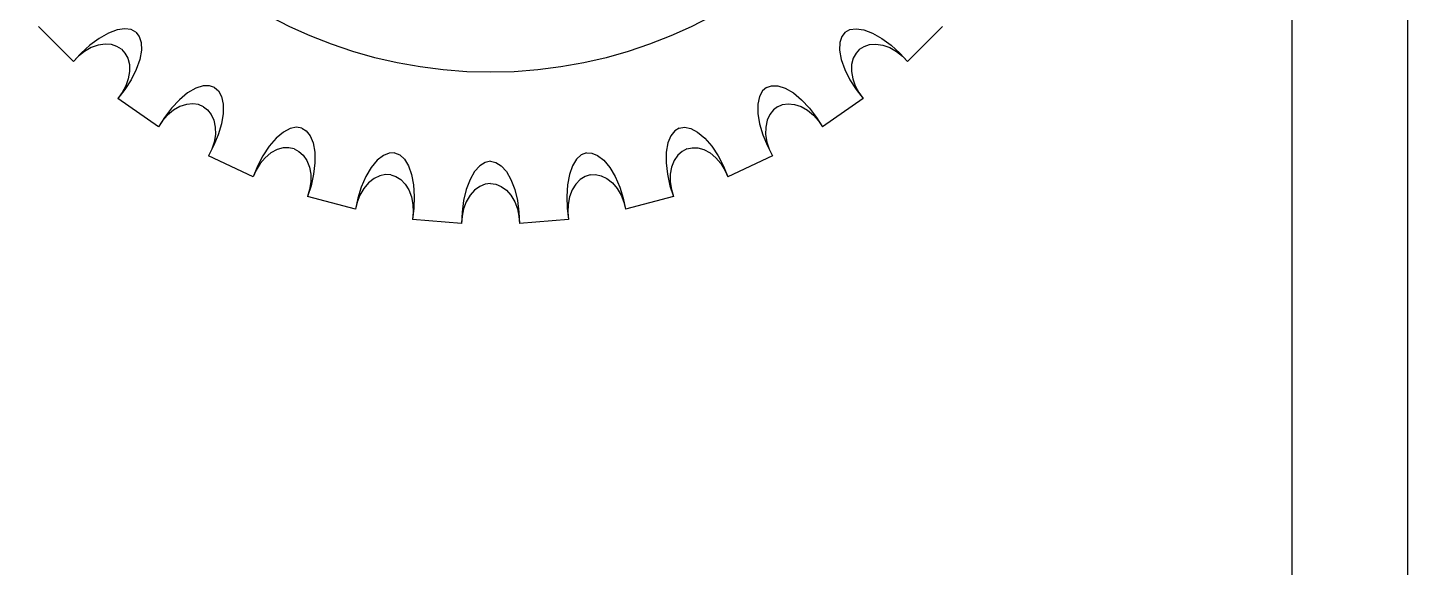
# Model space of a CAD drawing. Extents: x -615 to 711, y 0 to 128.
# Drawn here: x 45.1 to 60.6, y 22.74 to 28.8 of the extents above; entities that cross this region are included whole.
import ezdxf

# ---------------------------------------------------------------- set-up
doc = ezdxf.new("R2010")
doc.units = 0
doc.layers.add('DXF_EG_PANEL_1_0_MODEL_DX0', color=7, linetype='CONTINUOUS')
doc.layers.add('LAYER1', color=7, linetype='CONTINUOUS')

msp = doc.modelspace()

# ---------------------------------------------------------------- linework, layer by layer
at = {"layer": 'DXF_EG_PANEL_1_0_MODEL_DX0', "color": 178}
msp.add_line((60.6, 128.5), (60.6, 0), dxfattribs=at)
at = {"layer": 'LAYER1', "color": 7}
msp.add_line((59.3, 116.5), (59.3, 12), dxfattribs=at)
at = {"layer": 'LAYER1', "color": 178}
for p, q in [((45.616, 28.423), (45.223, 28.816)), ((45.616, 28.423), (45.223, 28.816)), ((55.377, 28.816), (54.984, 28.423)), ((55.377, 28.816), (54.984, 28.423)), ((46.569, 27.687), (46.114, 28.005)), ((46.569, 27.687), (46.114, 28.005)), ((54.486, 28.005), (54.031, 27.687)), ((54.486, 28.005), (54.031, 27.687)), ((47.635, 27.127), (47.131, 27.362)), ((47.635, 27.127), (47.131, 27.362)), ((53.469, 27.362), (52.965, 27.127)), ((53.469, 27.362), (52.965, 27.127)), ((48.782, 26.761), (48.245, 26.905)), ((48.782, 26.761), (48.245, 26.905)), ((52.355, 26.905), (51.818, 26.761)), ((52.355, 26.905), (51.818, 26.761)), ((49.975, 26.6), (49.422, 26.648)), ((49.975, 26.6), (49.422, 26.648)), ((51.178, 26.648), (50.625, 26.6)), ((51.178, 26.648), (50.625, 26.6))]:
    msp.add_line(p, q, dxfattribs=at)
for points in [[(46.315, 28.751, 0), (46.262, 28.78, 0), (46.192, 28.79, 0), (46.105, 28.777, 0), (46.007, 28.741, 0), (45.903, 28.682, 0), (45.799, 28.606, 0), (45.702, 28.517, 0), (45.616, 28.423, 0)], [(46.315, 28.751, 0), (46.262, 28.78, 0), (46.192, 28.79, 0), (46.105, 28.777, 0), (46.007, 28.741, 0), (45.903, 28.682, 0), (45.799, 28.606, 0), (45.702, 28.517, 0), (45.616, 28.423, 0)], [(46.315, 28.751, 0), (46.352, 28.704, 0), (46.375, 28.636, 0), (46.378, 28.549, 0), (46.359, 28.446, 0), (46.319, 28.333, 0), (46.262, 28.217, 0), (46.191, 28.106, 0), (46.114, 28.005, 0)], [(46.315, 28.751, 0), (46.352, 28.704, 0), (46.375, 28.636, 0), (46.378, 28.549, 0), (46.359, 28.446, 0), (46.319, 28.333, 0), (46.262, 28.217, 0), (46.191, 28.106, 0), (46.114, 28.005, 0)], [(54.285, 28.751, 0), (54.248, 28.704, 0), (54.225, 28.636, 0), (54.222, 28.549, 0), (54.241, 28.446, 0), (54.281, 28.333, 0), (54.338, 28.217, 0), (54.409, 28.106, 0), (54.486, 28.005, 0)], [(54.285, 28.751, 0), (54.248, 28.704, 0), (54.225, 28.636, 0), (54.222, 28.549, 0), (54.241, 28.446, 0), (54.281, 28.333, 0), (54.338, 28.217, 0), (54.409, 28.106, 0), (54.486, 28.005, 0)], [(54.285, 28.751, 0), (54.338, 28.78, 0), (54.408, 28.79, 0), (54.495, 28.777, 0), (54.593, 28.741, 0), (54.697, 28.682, 0), (54.801, 28.606, 0), (54.898, 28.517, 0), (54.984, 28.423, 0)], [(54.285, 28.751, 0), (54.338, 28.78, 0), (54.408, 28.79, 0), (54.495, 28.777, 0), (54.593, 28.741, 0), (54.697, 28.682, 0), (54.801, 28.606, 0), (54.898, 28.517, 0), (54.984, 28.423, 0)], [(46.154, 28.559, 0), (46.104, 28.591, 0), (46.042, 28.612, 0), (45.971, 28.617, 0), (45.893, 28.606, 0), (45.815, 28.578, 0), (45.74, 28.535, 0), (45.673, 28.482, 0), (45.616, 28.423, 0)], [(46.154, 28.559, 0), (46.104, 28.591, 0), (46.042, 28.612, 0), (45.971, 28.617, 0), (45.893, 28.606, 0), (45.815, 28.578, 0), (45.74, 28.535, 0), (45.673, 28.482, 0), (45.616, 28.423, 0)], [(46.154, 28.559, 0), (46.194, 28.515, 0), (46.225, 28.458, 0), (46.243, 28.389, 0), (46.245, 28.31, 0), (46.231, 28.228, 0), (46.203, 28.147, 0), (46.162, 28.072, 0), (46.114, 28.005, 0)], [(46.154, 28.559, 0), (46.194, 28.515, 0), (46.225, 28.458, 0), (46.243, 28.389, 0), (46.245, 28.31, 0), (46.231, 28.228, 0), (46.203, 28.147, 0), (46.162, 28.072, 0), (46.114, 28.005, 0)], [(54.446, 28.559, 0), (54.406, 28.515, 0), (54.375, 28.458, 0), (54.357, 28.389, 0), (54.355, 28.31, 0), (54.369, 28.228, 0), (54.397, 28.147, 0), (54.438, 28.072, 0), (54.486, 28.005, 0)], [(54.446, 28.559, 0), (54.406, 28.515, 0), (54.375, 28.458, 0), (54.357, 28.389, 0), (54.355, 28.31, 0), (54.369, 28.228, 0), (54.397, 28.147, 0), (54.438, 28.072, 0), (54.486, 28.005, 0)], [(54.446, 28.559, 0), (54.496, 28.591, 0), (54.558, 28.612, 0), (54.629, 28.617, 0), (54.707, 28.606, 0), (54.785, 28.578, 0), (54.86, 28.535, 0), (54.927, 28.482, 0), (54.984, 28.423, 0)], [(54.446, 28.559, 0), (54.496, 28.591, 0), (54.558, 28.612, 0), (54.629, 28.617, 0), (54.707, 28.606, 0), (54.785, 28.578, 0), (54.86, 28.535, 0), (54.927, 28.482, 0), (54.984, 28.423, 0)], [(47.2, 28.131, 0), (47.143, 28.15, 0), (47.072, 28.148, 0), (46.989, 28.121, 0), (46.898, 28.068, 0), (46.806, 27.992, 0), (46.717, 27.899, 0), (46.637, 27.794, 0), (46.569, 27.687, 0)], [(47.2, 28.131, 0), (47.143, 28.15, 0), (47.072, 28.148, 0), (46.989, 28.121, 0), (46.898, 28.068, 0), (46.806, 27.992, 0), (46.717, 27.899, 0), (46.637, 27.794, 0), (46.569, 27.687, 0)], [(47.2, 28.131, 0), (47.245, 28.091, 0), (47.279, 28.028, 0), (47.297, 27.943, 0), (47.296, 27.838, 0), (47.277, 27.72, 0), (47.24, 27.596, 0), (47.19, 27.475, 0), (47.131, 27.362, 0)], [(47.2, 28.131, 0), (47.245, 28.091, 0), (47.279, 28.028, 0), (47.297, 27.943, 0), (47.296, 27.838, 0), (47.277, 27.72, 0), (47.24, 27.596, 0), (47.19, 27.475, 0), (47.131, 27.362, 0)], [(53.4, 28.131, 0), (53.355, 28.091, 0), (53.321, 28.028, 0), (53.303, 27.943, 0), (53.304, 27.838, 0), (53.323, 27.72, 0), (53.36, 27.596, 0), (53.41, 27.475, 0), (53.469, 27.362, 0)], [(53.4, 28.131, 0), (53.355, 28.091, 0), (53.321, 28.028, 0), (53.303, 27.943, 0), (53.304, 27.838, 0), (53.323, 27.72, 0), (53.36, 27.596, 0), (53.41, 27.475, 0), (53.469, 27.362, 0)], [(53.4, 28.131, 0), (53.457, 28.15, 0), (53.528, 28.148, 0), (53.611, 28.121, 0), (53.702, 28.068, 0), (53.794, 27.992, 0), (53.883, 27.899, 0), (53.963, 27.794, 0), (54.031, 27.687, 0)], [(53.4, 28.131, 0), (53.457, 28.15, 0), (53.528, 28.148, 0), (53.611, 28.121, 0), (53.702, 28.068, 0), (53.794, 27.992, 0), (53.883, 27.899, 0), (53.963, 27.794, 0), (54.031, 27.687, 0)], [(47.075, 27.914, 0), (47.02, 27.937, 0), (46.956, 27.947, 0), (46.884, 27.939, 0), (46.81, 27.915, 0), (46.738, 27.874, 0), (46.671, 27.819, 0), (46.614, 27.755, 0), (46.569, 27.687, 0)], [(47.075, 27.914, 0), (47.02, 27.937, 0), (46.956, 27.947, 0), (46.884, 27.939, 0), (46.81, 27.915, 0), (46.738, 27.874, 0), (46.671, 27.819, 0), (46.614, 27.755, 0), (46.569, 27.687, 0)], [(47.075, 27.914, 0), (47.122, 27.878, 0), (47.163, 27.827, 0), (47.192, 27.762, 0), (47.208, 27.685, 0), (47.209, 27.602, 0), (47.194, 27.517, 0), (47.168, 27.436, 0), (47.131, 27.362, 0)], [(47.075, 27.914, 0), (47.122, 27.878, 0), (47.163, 27.827, 0), (47.192, 27.762, 0), (47.208, 27.685, 0), (47.209, 27.602, 0), (47.194, 27.517, 0), (47.168, 27.436, 0), (47.131, 27.362, 0)], [(53.525, 27.914, 0), (53.478, 27.878, 0), (53.437, 27.827, 0), (53.408, 27.762, 0), (53.392, 27.685, 0), (53.391, 27.602, 0), (53.406, 27.517, 0), (53.432, 27.436, 0), (53.469, 27.362, 0)], [(53.525, 27.914, 0), (53.478, 27.878, 0), (53.437, 27.827, 0), (53.408, 27.762, 0), (53.392, 27.685, 0), (53.391, 27.602, 0), (53.406, 27.517, 0), (53.432, 27.436, 0), (53.469, 27.362, 0)], [(53.525, 27.914, 0), (53.58, 27.937, 0), (53.644, 27.947, 0), (53.716, 27.939, 0), (53.79, 27.915, 0), (53.862, 27.874, 0), (53.929, 27.819, 0), (53.986, 27.755, 0), (54.031, 27.687, 0)], [(53.525, 27.914, 0), (53.58, 27.937, 0), (53.644, 27.947, 0), (53.716, 27.939, 0), (53.79, 27.915, 0), (53.862, 27.874, 0), (53.929, 27.819, 0), (53.986, 27.755, 0), (54.031, 27.687, 0)], [(48.179, 27.674, 0), (48.12, 27.683, 0), (48.05, 27.669, 0), (47.973, 27.627, 0), (47.893, 27.56, 0), (47.815, 27.469, 0), (47.744, 27.361, 0), (47.683, 27.245, 0), (47.635, 27.127, 0)], [(48.179, 27.674, 0), (48.12, 27.683, 0), (48.05, 27.669, 0), (47.973, 27.627, 0), (47.893, 27.56, 0), (47.815, 27.469, 0), (47.744, 27.361, 0), (47.683, 27.245, 0), (47.635, 27.127, 0)], [(48.179, 27.674, 0), (48.231, 27.643, 0), (48.275, 27.587, 0), (48.308, 27.506, 0), (48.325, 27.403, 0), (48.327, 27.283, 0), (48.312, 27.155, 0), (48.284, 27.026, 0), (48.245, 26.905, 0)], [(48.179, 27.674, 0), (48.231, 27.643, 0), (48.275, 27.587, 0), (48.308, 27.506, 0), (48.325, 27.403, 0), (48.327, 27.283, 0), (48.312, 27.155, 0), (48.284, 27.026, 0), (48.245, 26.905, 0)], [(52.421, 27.674, 0), (52.369, 27.643, 0), (52.325, 27.587, 0), (52.292, 27.506, 0), (52.275, 27.403, 0), (52.273, 27.283, 0), (52.288, 27.155, 0), (52.316, 27.026, 0), (52.355, 26.905, 0)], [(52.421, 27.674, 0), (52.369, 27.643, 0), (52.325, 27.587, 0), (52.292, 27.506, 0), (52.275, 27.403, 0), (52.273, 27.283, 0), (52.288, 27.155, 0), (52.316, 27.026, 0), (52.355, 26.905, 0)], [(52.421, 27.674, 0), (52.48, 27.683, 0), (52.55, 27.669, 0), (52.627, 27.627, 0), (52.707, 27.56, 0), (52.785, 27.469, 0), (52.856, 27.361, 0), (52.917, 27.245, 0), (52.965, 27.127, 0)], [(52.421, 27.674, 0), (52.48, 27.683, 0), (52.55, 27.669, 0), (52.627, 27.627, 0), (52.707, 27.56, 0), (52.785, 27.469, 0), (52.856, 27.361, 0), (52.917, 27.245, 0), (52.965, 27.127, 0)], [(48.094, 27.439, 0), (48.036, 27.452, 0), (47.971, 27.45, 0), (47.902, 27.431, 0), (47.833, 27.394, 0), (47.769, 27.34, 0), (47.713, 27.275, 0), (47.668, 27.202, 0), (47.635, 27.127, 0)], [(48.094, 27.439, 0), (48.036, 27.452, 0), (47.971, 27.45, 0), (47.902, 27.431, 0), (47.833, 27.394, 0), (47.769, 27.34, 0), (47.713, 27.275, 0), (47.668, 27.202, 0), (47.635, 27.127, 0)], [(48.094, 27.439, 0), (48.147, 27.412, 0), (48.196, 27.368, 0), (48.236, 27.309, 0), (48.265, 27.236, 0), (48.28, 27.154, 0), (48.281, 27.068, 0), (48.268, 26.984, 0), (48.245, 26.905, 0)], [(48.094, 27.439, 0), (48.147, 27.412, 0), (48.196, 27.368, 0), (48.236, 27.309, 0), (48.265, 27.236, 0), (48.28, 27.154, 0), (48.281, 27.068, 0), (48.268, 26.984, 0), (48.245, 26.905, 0)], [(52.506, 27.439, 0), (52.453, 27.412, 0), (52.404, 27.368, 0), (52.364, 27.309, 0), (52.335, 27.236, 0), (52.32, 27.154, 0), (52.319, 27.068, 0), (52.332, 26.984, 0), (52.355, 26.905, 0)], [(52.506, 27.439, 0), (52.453, 27.412, 0), (52.404, 27.368, 0), (52.364, 27.309, 0), (52.335, 27.236, 0), (52.32, 27.154, 0), (52.319, 27.068, 0), (52.332, 26.984, 0), (52.355, 26.905, 0)], [(52.506, 27.439, 0), (52.564, 27.452, 0), (52.629, 27.45, 0), (52.698, 27.431, 0), (52.767, 27.394, 0), (52.831, 27.34, 0), (52.887, 27.275, 0), (52.932, 27.202, 0), (52.965, 27.127, 0)], [(52.506, 27.439, 0), (52.564, 27.452, 0), (52.629, 27.45, 0), (52.698, 27.431, 0), (52.767, 27.394, 0), (52.831, 27.34, 0), (52.887, 27.275, 0), (52.932, 27.202, 0), (52.965, 27.127, 0)], [(49.223, 27.394, 0), (49.163, 27.393, 0), (49.097, 27.367, 0), (49.028, 27.313, 0), (48.961, 27.232, 0), (48.9, 27.129, 0), (48.849, 27.011, 0), (48.809, 26.886, 0), (48.782, 26.761, 0)], [(49.223, 27.394, 0), (49.163, 27.393, 0), (49.097, 27.367, 0), (49.028, 27.313, 0), (48.961, 27.232, 0), (48.9, 27.129, 0), (48.849, 27.011, 0), (48.809, 26.886, 0), (48.782, 26.761, 0)], [(49.223, 27.394, 0), (49.28, 27.372, 0), (49.333, 27.325, 0), (49.379, 27.251, 0), (49.414, 27.152, 0), (49.436, 27.035, 0), (49.444, 26.906, 0), (49.439, 26.775, 0), (49.422, 26.648, 0)], [(49.223, 27.394, 0), (49.28, 27.372, 0), (49.333, 27.325, 0), (49.379, 27.251, 0), (49.414, 27.152, 0), (49.436, 27.035, 0), (49.444, 26.906, 0), (49.439, 26.775, 0), (49.422, 26.648, 0)], [(50.3, 27.3, 0), (50.241, 27.288, 0), (50.18, 27.251, 0), (50.122, 27.186, 0), (50.07, 27.095, 0), (50.028, 26.983, 0), (49.998, 26.858, 0), (49.98, 26.727, 0), (49.975, 26.6, 0)], [(50.3, 27.3, 0), (50.241, 27.288, 0), (50.18, 27.251, 0), (50.122, 27.186, 0), (50.07, 27.095, 0), (50.028, 26.983, 0), (49.998, 26.858, 0), (49.98, 26.727, 0), (49.975, 26.6, 0)], [(50.3, 27.3, 0), (50.359, 27.288, 0), (50.42, 27.251, 0), (50.478, 27.186, 0), (50.53, 27.095, 0), (50.572, 26.983, 0), (50.602, 26.858, 0), (50.62, 26.727, 0), (50.625, 26.6, 0)], [(50.3, 27.3, 0), (50.359, 27.288, 0), (50.42, 27.251, 0), (50.478, 27.186, 0), (50.53, 27.095, 0), (50.572, 26.983, 0), (50.602, 26.858, 0), (50.62, 26.727, 0), (50.625, 26.6, 0)], [(51.377, 27.394, 0), (51.32, 27.372, 0), (51.267, 27.325, 0), (51.221, 27.251, 0), (51.186, 27.152, 0), (51.164, 27.035, 0), (51.156, 26.906, 0), (51.161, 26.775, 0), (51.178, 26.648, 0)], [(51.377, 27.394, 0), (51.32, 27.372, 0), (51.267, 27.325, 0), (51.221, 27.251, 0), (51.186, 27.152, 0), (51.164, 27.035, 0), (51.156, 26.906, 0), (51.161, 26.775, 0), (51.178, 26.648, 0)], [(51.377, 27.394, 0), (51.437, 27.393, 0), (51.503, 27.367, 0), (51.572, 27.313, 0), (51.639, 27.232, 0), (51.7, 27.129, 0), (51.751, 27.011, 0), (51.791, 26.886, 0), (51.818, 26.761, 0)], [(51.377, 27.394, 0), (51.437, 27.393, 0), (51.503, 27.367, 0), (51.572, 27.313, 0), (51.639, 27.232, 0), (51.7, 27.129, 0), (51.751, 27.011, 0), (51.791, 26.886, 0), (51.818, 26.761, 0)], [(49.18, 27.148, 0), (49.12, 27.151, 0), (49.057, 27.138, 0), (48.992, 27.107, 0), (48.931, 27.058, 0), (48.877, 26.994, 0), (48.833, 26.92, 0), (48.801, 26.841, 0), (48.782, 26.761, 0)], [(49.18, 27.148, 0), (49.12, 27.151, 0), (49.057, 27.138, 0), (48.992, 27.107, 0), (48.931, 27.058, 0), (48.877, 26.994, 0), (48.833, 26.92, 0), (48.801, 26.841, 0), (48.782, 26.761, 0)], [(49.18, 27.148, 0), (49.237, 27.13, 0), (49.292, 27.096, 0), (49.342, 27.045, 0), (49.383, 26.978, 0), (49.412, 26.9, 0), (49.428, 26.815, 0), (49.431, 26.73, 0), (49.422, 26.648, 0)], [(49.18, 27.148, 0), (49.237, 27.13, 0), (49.292, 27.096, 0), (49.342, 27.045, 0), (49.383, 26.978, 0), (49.412, 26.9, 0), (49.428, 26.815, 0), (49.431, 26.73, 0), (49.422, 26.648, 0)], [(51.42, 27.148, 0), (51.363, 27.13, 0), (51.308, 27.096, 0), (51.258, 27.045, 0), (51.217, 26.978, 0), (51.188, 26.9, 0), (51.172, 26.815, 0), (51.169, 26.73, 0), (51.178, 26.648, 0)], [(51.42, 27.148, 0), (51.363, 27.13, 0), (51.308, 27.096, 0), (51.258, 27.045, 0), (51.217, 26.978, 0), (51.188, 26.9, 0), (51.172, 26.815, 0), (51.169, 26.73, 0), (51.178, 26.648, 0)], [(51.42, 27.148, 0), (51.48, 27.151, 0), (51.543, 27.138, 0), (51.608, 27.107, 0), (51.669, 27.058, 0), (51.723, 26.994, 0), (51.767, 26.92, 0), (51.799, 26.841, 0), (51.818, 26.761, 0)], [(51.42, 27.148, 0), (51.48, 27.151, 0), (51.543, 27.138, 0), (51.608, 27.107, 0), (51.669, 27.058, 0), (51.723, 26.994, 0), (51.767, 26.92, 0), (51.799, 26.841, 0), (51.818, 26.761, 0)], [(50.3, 27.05, 0), (50.241, 27.042, 0), (50.18, 27.018, 0), (50.122, 26.977, 0), (50.07, 26.918, 0), (50.028, 26.846, 0), (49.998, 26.766, 0), (49.98, 26.682, 0), (49.975, 26.6, 0)], [(50.3, 27.05, 0), (50.241, 27.042, 0), (50.18, 27.018, 0), (50.122, 26.977, 0), (50.07, 26.918, 0), (50.028, 26.846, 0), (49.998, 26.766, 0), (49.98, 26.682, 0), (49.975, 26.6, 0)], [(50.3, 27.05, 0), (50.359, 27.042, 0), (50.42, 27.018, 0), (50.478, 26.977, 0), (50.53, 26.918, 0), (50.572, 26.846, 0), (50.602, 26.766, 0), (50.62, 26.682, 0), (50.625, 26.6, 0)], [(50.3, 27.05, 0), (50.359, 27.042, 0), (50.42, 27.018, 0), (50.478, 26.977, 0), (50.53, 26.918, 0), (50.572, 26.846, 0), (50.602, 26.766, 0), (50.62, 26.682, 0), (50.625, 26.6, 0)]]:
    msp.add_polyline3d(points, dxfattribs=at)
msp.add_circle((50.3, 33.5), 5.2, dxfattribs=at)

doc.saveas('drawing.dxf')
